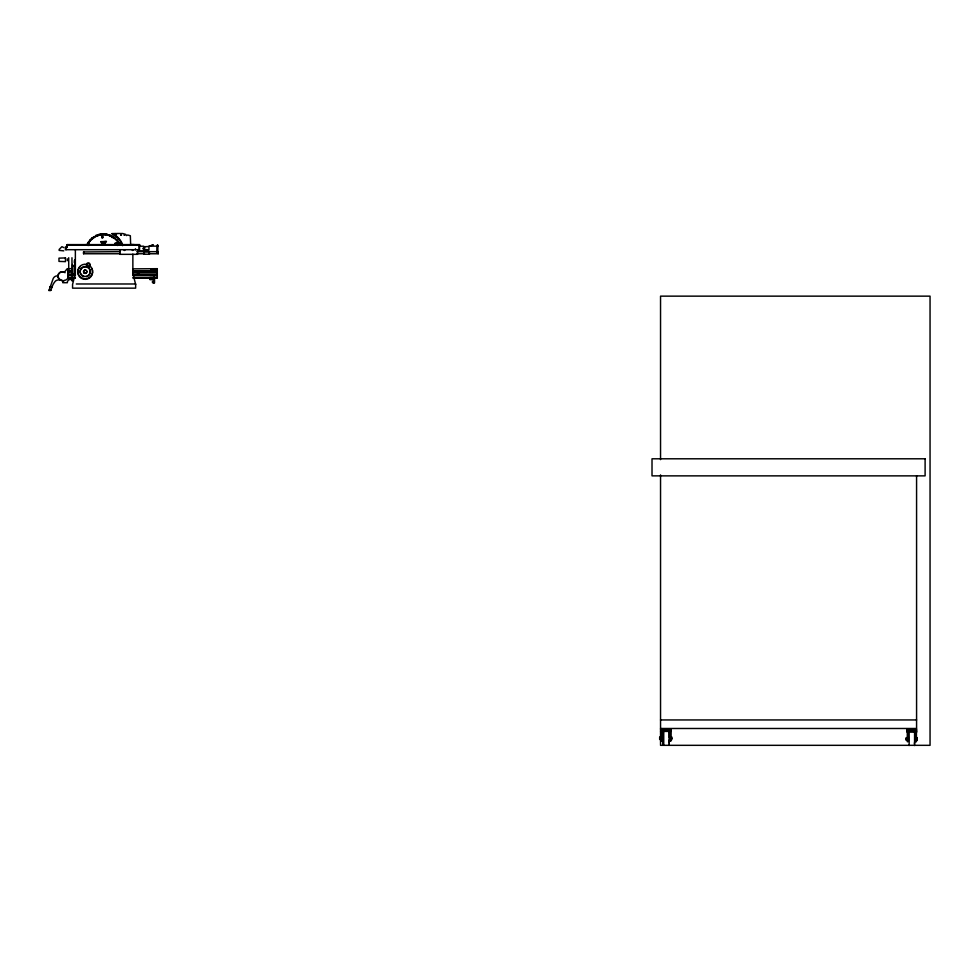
<?xml version="1.0" encoding="UTF-8"?>
<svg xmlns="http://www.w3.org/2000/svg" width="979" height="979" viewBox="0 0 979 979"><rect width="100%" height="100%" fill="white"/><g stroke="black" fill="none" stroke-linecap="round" stroke-linejoin="round"><path stroke-width="1.47" d="M66.56 245.998L67.257 244.603L139.556 244.603L139.556 245.986M66.095 249.694L67.025 245.068L139.104 245.068L139.104 249.694M148.955 254.222L148.955 251.958M149.42 252.362L149.42 254.222L143.852 254.222L143.864 251.199L148.955 251.211M149.42 246.133L153.336 244.909L149.261 246.133L150.815 246.133M136.901 251.664L158.219 251.664L158.219 253.757L149.089 253.757M120.148 253.757L83.607 253.757L83.607 251.97L120.148 251.664M83.607 253.757L83.607 251.701M158.219 253.757L158.219 251.811M97.594 235.706C97.423 233.479 98.23 237.701 95.954 235.339C97.129 237.873 93.751 235.388 95.452 236.685M102.673 234.642L102.575 233.687L102.599 234.825M102.905 234.654L102.575 233.797M104.215 234.642L103.945 233.773M101.07 241.666L106.478 241.434L101.167 241.984M100.91 241.666L105.72 242.29L101.473 242.719L105.255 243.441L101.975 244.42M101.449 242.976L105.622 242.682M103.089 245.215L103.786 245.215M87.425 265.701L87.853 266.973L88.967 266.826M105.267 234.691C106.013 232.292 105.12 236.808 104.288 233.944M98.83 235.29C98.72 233.357 99.381 237.126 97.251 234.923M105.512 234.74L105.659 233.932M107.005 234.128L106.797 234.923M101.62 234.752L101.583 233.932L101.167 235.046L99.858 234.054L99.956 235.266L98.549 234.495M75.359 249.694L75.359 273.325L72.568 284.448L72.568 288.156L135.64 288.156L135.64 283.983L76.276 283.983M57.908 275.809L56.904 275.907A4.503 4.503 0 0 0 53.123 278.758L48.95 290.604L50.798 290.433L52.168 286.59A16.447 16.447 0 0 1 55.46 281.071A5.225 5.225 0 0 1 58.202 279.97L59.964 279.81M108.057 235.205C107.604 233.516 109.097 235.939 109.917 236.025C111.545 233.675 111.068 238.093 111.692 236.612M669 742.963L669.244 741.262M109.305 235.584L109.636 234.825L109.085 235.486M660.152 738.643L660.152 737.933M661.278 736.93L661.278 739.647M660.911 738.643L660.911 737.933M661.131 738.643L661.131 737.933M661.89 738.643L661.89 737.933M671.019 738.643L671.019 737.933M671.778 738.643L671.778 737.933M906.542 739.329L906.542 738.631M907.3 739.329L907.3 738.631M916.43 739.329L916.43 738.631M917.188 739.329L917.188 738.631M103.97 234.617L102.942 233.944M110.517 236.049L110.896 235.327L110.309 235.939M88.232 243.967L87.229 243.771L88.832 243.367L88.22 242.351L88.734 243.037M130.648 244.75L130.342 235.755L127.747 234.984L126.413 235.547L125.765 234.409L124.1 235.315L124.871 234.14L122.754 233.54L117.211 233.479L116.109 234.458L116.391 233.479L112.01 233.614L113.601 234.764A19.935 19.935 0 0 1 122.51 245.619M112.622 237.114C111.496 239.525 114.066 234.348 111.484 236.49M106.564 234.862L105.304 233.846M112.818 237.261L113.307 236.588M104.606 244.909L101.804 244.175M89.603 241.764L88.648 241.421L90.288 241.262L89.823 240.161L90.239 240.92M113.894 237.983L114.164 237.114M107.837 235.131L106.65 234.018M114.751 238.619C116.721 237.053 113.503 240.259 114.359 237.456M71.773 279.468L70.378 279.468A3.059 3.059 0 0 0 67.367 282.013L67.367 282.711L62.729 282.711L64.124 280.398L65.813 280.08A6.119 6.119 0 0 1 67.6 278.844L68.004 278.685A6.119 6.119 0 0 1 70.145 278.305L72.47 278.305L72.47 280.63L71.773 280.63L71.773 278.305M117.664 245.533L118.594 244.603M154.082 279.174L153.617 281.034L152.222 281.952L153.152 282.882L154.535 282.882L154.535 276.8M91.292 239.782L90.386 239.304L92.038 239.39L91.745 238.24L92.05 239.035M87.523 245.435L86.947 244.762M86.764 245.08L88.122 244.579L89.578 245.411M115.877 239.671C115.865 238.081 116.636 241.054 116.758 240.626M101.645 237.212C102.171 239.61 103.541 236.465 102.562 234.862M87.988 242.633L89.456 241.948M93.054 238.215C92.197 236.22 94.278 239.794 91.451 238.435M90.007 245.215L90.79 245.203M117.578 241.629C119.866 238.766 114.837 246.512 115.387 242.841C113.05 246.243 120.796 241.042 118.202 242.486M94.106 237.456C93.25 235.352 95.232 239.072 92.883 237.481M113.711 237.824L113.026 236.367M670.211 730.799L670.04 741.017M908.12 732.035L906.97 732.035M118.312 242.706L119.046 242.315L118.973 243.82L119.695 243.11L118.875 243.6M89.566 240.406L91.108 239.941M118.973 243.82L119.732 243.49M96.297 236.233L96.346 235.339L96.615 236.123M119.597 243.159C118.508 245.496 119.768 244.065 120.27 245.105M115.718 239.488L115.412 238.289M119.536 244.995L120.319 244.726L119.462 244.762M67.257 244.603L66.56 246.916L65.397 246.916L65.397 249.694L139.556 249.694L139.556 244.603M93.996 236.722L95.22 236.783M92.503 237.567L93.25 238.081M117.443 241.434L117.309 239.757L116.623 240.43M99.993 234.997L100.25 234.25L100.335 234.96M101.669 237.212L102.868 237.616L101.204 233.822L101.375 234.764M914.655 741.96L914.447 743.832M101.632 243.147L104.973 243.159M132.838 244.603L132.838 245.301M85.1 244.603L85.956 244.836M85.1 244.836L134.233 244.836M139.556 246.218L143.729 246.218L143.889 247.614L142.812 248.544L143.889 249.474L143.729 250.857L139.556 250.857M149.261 246.133L157.301 246.133M63.782 247.614L61.922 246.684L59.144 249.474L59.144 250.391L63.782 250.857M143.864 247.454L144.782 247.454M143.864 248.85L144.782 248.85M124.149 250.391L124.847 250.391M132.263 250.391L132.96 250.391M143.852 251.664L148.955 251.664M136.901 253.757L144.513 253.757M74.661 261.552L75.138 267.438M74.539 260.267L74.539 262.959L74.661 260.267M72.581 265.823L74.441 265.823L74.441 273.9M72.373 268.687L67.245 268.687L64.59 271.929L62.264 271.929A4.173 4.173 0 0 0 61.187 280.141A2.509 2.509 0 0 1 62.264 280.74L62.729 281.781M133.022 268.858L157.289 268.687L157.289 277.963L133.022 277.963M67.832 271.061L72.373 271.061M133.022 271.061L157.289 271.061M67.832 271.244L72.373 271.244M133.022 271.244L157.289 271.244M67.832 272.162L72.373 272.162M133.022 272.346L157.289 272.346M74.428 273.325L75.359 273.325M67.832 274.304L75.407 274.304M133.022 274.304L157.289 274.304M67.832 274.487L75.407 274.487M133.022 274.487L157.289 274.487M67.832 275.405L75.407 275.405M133.022 275.405L157.289 275.405M67.832 275.588L75.407 275.588M133.022 275.588L157.289 275.588M67.832 277.84L75.407 277.791M133.022 277.791L157.289 277.791M75.407 277.963L67.832 277.963L67.832 268.687M149.873 279.345L152.651 279.345M660.544 719.944L916.577 719.944M660.544 728.486L916.577 728.486L916.577 475.867M906.97 729.184L916.772 729.184M660.568 729.294L671.349 729.294M660.776 729.844L671.153 729.844M906.97 729.991L916.772 729.991M660.776 730.114L671.153 730.114M907.166 730.542L916.564 730.542M907.166 730.811L916.564 730.811M906.97 731.362L916.772 731.362M660.911 736.93L660.152 736.93L660.152 739.647L660.911 739.647M661.89 736.93L661.131 736.93L661.131 739.647L661.89 739.647M670.04 736.93L670.799 737.933M671.019 736.93L671.778 736.93L671.778 739.647L671.019 739.647M907.3 737.628L906.542 737.628L906.542 740.344L907.3 740.344M916.43 737.628L917.188 737.628L917.188 740.344L916.43 740.344M670.04 739.647L670.799 739.647M49.99 286.786L51.911 287.312L50.064 286.59M49.121 289.98L50.798 290.433M112.01 233.614L113.858 234.336A20.4 20.4 0 0 1 122.95 245.472M89.75 245.239L88.11 244.175M915.622 732.035L916.772 732.035M661.718 730.799L661.89 741.017M88.22 242.351L88.881 242.841M87.535 244.603L88.465 245.533M91.745 238.24L92.246 238.9M93.935 236.612L94.327 237.346M97.606 234.838L97.827 235.633M135.64 284.448L132.863 273.325L132.863 254.124M98.903 234.446L99.063 235.254M916.43 741.703L916.43 732.035L907.3 732.035L907.3 741.703M915.744 732.035L915.744 741.703M915.414 737.395L915.414 741.152M914.582 732.451L914.582 745.521M909.161 732.451L909.161 745.521M908.328 736.734L908.328 741.225M907.986 732.035L907.986 741.703M906.052 737.897L906.052 740.075M671.349 731.337L660.568 731.337M671.019 741.017L671.019 731.337L660.911 731.337L660.911 741.017M670.382 730.799L670.334 741.017M669.355 731.337L669.355 737.75M669.355 739.647L669.355 741.017M669.159 731.754L669.159 744.823M663.738 731.754L663.738 744.823M662.905 736.697L662.905 740.234M662.759 731.754L662.759 735.021M662.759 741.556L662.759 744.823M662.575 731.337L662.575 741.017M661.596 737.579L661.547 730.799M661.596 739.647L661.596 741.017M660.641 737.199L660.641 739.378M660.544 459.628L660.544 296.147L930.05 296.147L930.05 745.325L660.544 745.325L660.544 474.901M659.662 737.199L659.662 739.378M157.766 246.488L157.766 245.178L157.766 252.362M155.428 271.293L152.651 270.718L152.651 269.323L156.934 268.98L150.79 268.98L150.79 271.293M154.535 269.445L154.535 270.718M154.082 269.445L154.082 270.718M154.082 276.8L154.082 282.882L153.385 277.889M153.152 281.034L153.152 282.882M137.598 249.694L137.598 254.332L119.989 254.332L119.989 249.694M135.396 248.776L135.396 249.694M134.233 245.301L134.233 244.603L130.293 244.603L130.293 245.301M72.581 264.428L72.581 273.9M72.238 268.858L72.238 280.63M71.956 257.734L71.956 272.566M68.714 257.734L68.714 272.566M67.318 258.848L67.318 260.695M67.025 245.068L67.025 247.381M62.668 280.496A4.405 4.405 0 0 1 60.429 280.104L59.45 279.492A4.405 4.405 0 0 1 57.883 276.506L57.932 275.368A4.405 4.405 0 0 1 65.079 272.713M91.634 268.417A7.416 7.294 0 0 1 89.456 278.036A7.416 7.294 0 0 1 79.532 276.751A7.416 7.294 0 0 1 79.96 266.912M90.447 266.325A7.416 7.294 0 0 1 88.343 278.085A7.416 7.294 0 0 1 77.818 272.113A7.416 7.294 0 0 1 87.131 264.44M83.888 276.653A5.103 5.017 0 0 1 81.024 268.944A5.103 5.017 0 0 1 89.383 268.944A5.103 5.017 0 0 1 86.531 276.653M89.627 264.306A1.86 1.823 0 0 1 89.101 267.255A1.86 1.823 0 0 1 86.47 265.762A1.86 1.823 0 0 1 88.795 263.84M143.864 246.757L143.852 249.535L148.955 249.767L148.955 246.524L143.864 246.757M157.301 245.178L157.301 252.362L157.301 245.178M120.76 234.997L121.433 235.18L120.76 234.997M137.549 273.19L138.553 273.459L137.549 273.19M65.458 257.918L58.973 258.15L58.973 261.393L65.458 261.626L65.458 257.918M152.651 277.559L149.873 277.559L149.873 279.578L152.651 279.578L152.651 277.559M925.106 458.796L652.014 458.796L652.014 475.867L925.106 475.867L925.106 458.796M81.6 275.026A5.103 5.017 0 0 0 90.129 272.774A5.103 5.017 0 0 0 83.888 266.631A5.103 5.017 0 0 0 81.6 275.026M84.39 273.202A1.628 1.591 0 0 0 86.825 271.819A1.628 1.591 0 0 0 84.39 270.437A1.628 1.591 0 0 0 84.39 273.202M87.168 265.554A1.628 1.591 0 0 0 89.884 264.844A1.628 1.591 0 0 0 87.89 262.886A1.628 1.591 0 0 0 87.168 265.554M84.059 272.688A1.628 1.591 0 0 0 86.776 271.978A1.628 1.591 0 0 0 84.781 270.02A1.628 1.591 0 0 0 84.059 272.688"/></g></svg>
